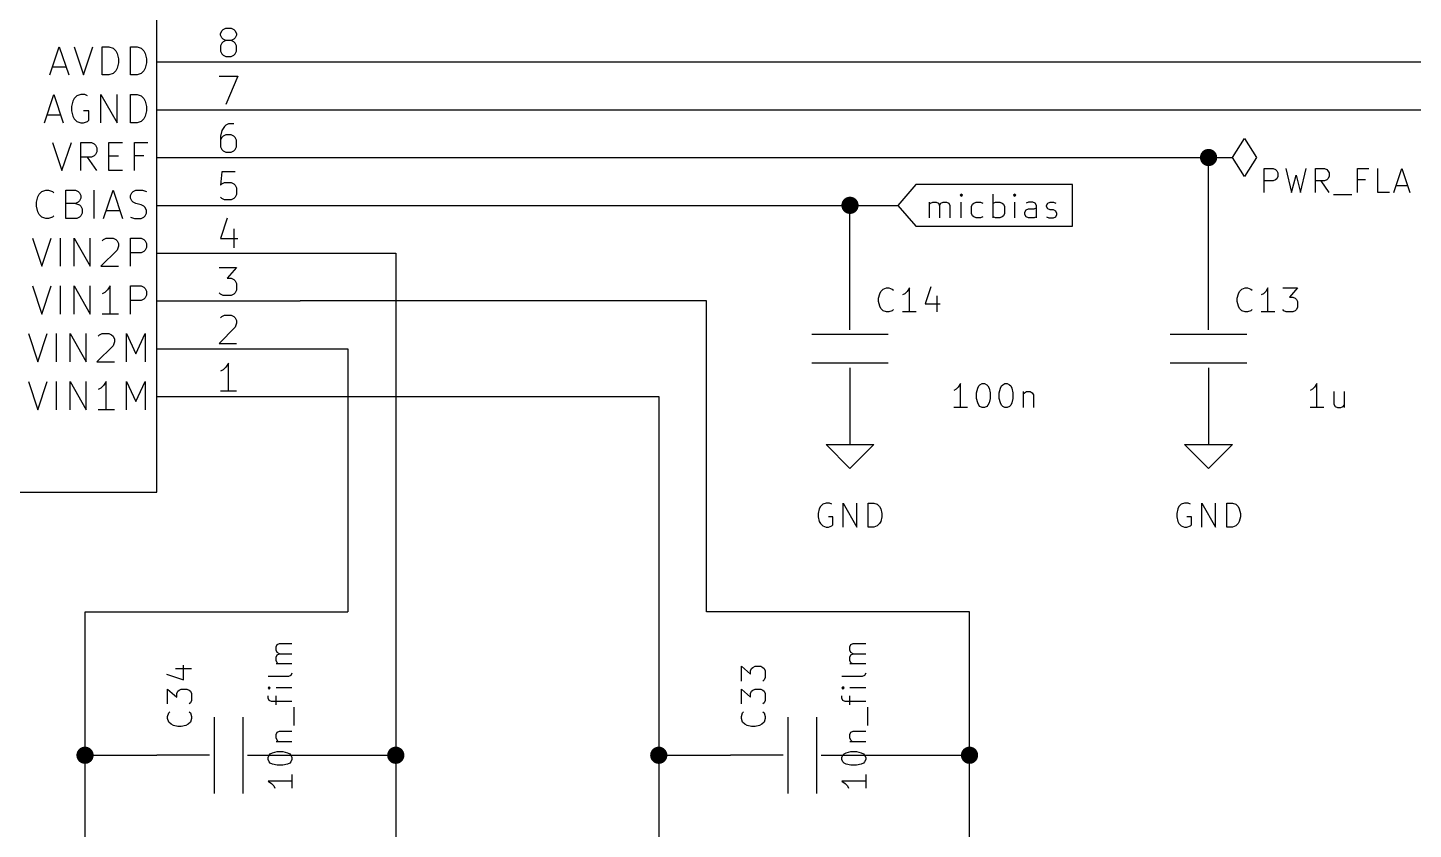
# Model space of a CAD drawing. Header units: millimetres. Extents: x 10 to 287, y -200 to -10.
# Drawn here: x 139.2 to 212.8, y -108.1 to -65.5 of the extents above; entities that cross this region are included whole.
import ezdxf

# ---------------------------------------------------------------- set-up
doc = ezdxf.new("R2010")
doc.units = ezdxf.units.MM
for name, color, linetype in [('GREENSIXTYFIVE', 129, 'CONTINUOUS'), ('LIGHTGREEN', 92, 'CONTINUOUS'), ('LIGHTRED', 12, 'CONTINUOUS'), ('RED', 14, 'CONTINUOUS')]:
    doc.layers.add(name, color=color, linetype=linetype)

msp = doc.modelspace()

# ---------------------------------------------------------------- linework, layer by layer
at = {"layer": 'GREENSIXTYFIVE', "linetype": 'CONTINUOUS'}
for p, q in [((140.3725, -68.0033), (140.872, -66.5047)), ((140.872, -66.5047), (141.3715, -68.0033)), ((141.657, -66.5047), (142.1565, -68.0033)), ((142.1565, -68.0033), (142.656, -66.5047)), ((143.1556, -68.0033), (143.1556, -66.5047)), ((143.1556, -66.5047), (143.5124, -66.5047)), ((143.5124, -66.5047), (143.7265, -66.5761)), ((143.7265, -66.5761), (143.8692, -66.7188)), ((143.8692, -66.7188), (143.9405, -66.8615)), ((143.9405, -66.8615), (144.0119, -67.147)), ((144.6542, -68.0033), (144.6542, -66.5047)), ((144.6542, -66.5047), (145.011, -66.5047)), ((145.011, -66.5047), (145.2251, -66.5761)), ((145.2251, -66.5761), (145.3678, -66.7188)), ((145.3678, -66.7188), (145.4391, -66.8615)), ((145.4391, -66.8615), (145.5105, -67.147)), ((140.5152, -67.5751), (141.2288, -67.5751)), ((143.9405, -67.6465), (143.8692, -67.7892)), ((144.0119, -67.3611), (143.9405, -67.6465)), ((144.0119, -67.147), (144.0119, -67.3611)), ((145.4391, -67.6465), (145.3678, -67.7892)), ((145.5105, -67.3611), (145.4391, -67.6465)), ((145.5105, -67.147), (145.5105, -67.3611)), ((143.5124, -68.0033), (143.1556, -68.0033)), ((143.7265, -67.932), (143.5124, -68.0033)), ((143.8692, -67.7892), (143.7265, -67.932)), ((145.011, -68.0033), (144.6542, -68.0033)), ((145.2251, -67.932), (145.011, -68.0033)), ((145.3678, -67.7892), (145.2251, -67.932)), ((140.087, -70.5433), (140.5865, -69.0447)), ((140.5865, -69.0447), (141.086, -70.5433)), ((141.7996, -69.1161), (141.6569, -69.2588)), ((142.0137, -69.0447), (141.7996, -69.1161)), ((142.2278, -69.0447), (142.0137, -69.0447)), ((142.3705, -69.1161), (142.2278, -69.0447)), ((143.0842, -70.5433), (143.0842, -69.0447)), ((143.0842, -69.0447), (143.9405, -70.5433)), ((143.9405, -70.5433), (143.9405, -69.0447)), ((144.6542, -70.5433), (144.6542, -69.0447)), ((144.6542, -69.0447), (145.011, -69.0447)), ((145.011, -69.0447), (145.2251, -69.1161)), ((145.2251, -69.1161), (145.3678, -69.2588)), ((141.5856, -69.4015), (141.5142, -69.687)), ((141.5142, -69.687), (141.5142, -69.9011)), ((141.5142, -69.9011), (141.5856, -70.1865)), ((141.6569, -69.2588), (141.5856, -69.4015)), ((142.4419, -69.9011), (142.1565, -69.9011)), ((142.4419, -70.4006), (142.4419, -69.9011)), ((145.3678, -69.2588), (145.4391, -69.4015)), ((145.4391, -69.4015), (145.5105, -69.687)), ((145.5105, -69.9011), (145.4391, -70.1865)), ((145.5105, -69.687), (145.5105, -69.9011)), ((140.2297, -70.1151), (140.9433, -70.1151)), ((141.5856, -70.1865), (141.6569, -70.3292)), ((141.6569, -70.3292), (141.7996, -70.472)), ((141.7996, -70.472), (142.0137, -70.5433)), ((142.0137, -70.5433), (142.1565, -70.5433)), ((142.1565, -70.5433), (142.3705, -70.472)), ((142.3705, -70.472), (142.4419, -70.4006)), ((145.011, -70.5433), (144.6542, -70.5433)), ((145.2251, -70.472), (145.011, -70.5433)), ((145.3678, -70.3292), (145.2251, -70.472)), ((145.4391, -70.1865), (145.3678, -70.3292)), ((140.5152, -71.5847), (141.0147, -73.0833)), ((141.0147, -73.0833), (141.5142, -71.5847)), ((142.0138, -73.0833), (142.0138, -71.5847)), ((142.0138, -71.5847), (142.5847, -71.5847)), ((142.5847, -71.5847), (142.7274, -71.6561)), ((142.7274, -71.6561), (142.7987, -71.7274)), ((142.7987, -71.7274), (142.8701, -71.8702)), ((142.8701, -72.0842), (142.7987, -72.227)), ((142.8701, -71.8702), (142.8701, -72.0842)), ((143.5124, -73.0833), (143.5124, -71.5847)), ((143.5124, -71.5847), (144.226, -71.5847)), ((144.8683, -73.0833), (144.8683, -71.5847)), ((144.8683, -71.5847), (145.5819, -71.5847)), ((142.5847, -72.3697), (142.0138, -72.3697)), ((142.8701, -73.0833), (142.3706, -72.3697)), ((142.7274, -72.2983), (142.5847, -72.3697)), ((142.7987, -72.227), (142.7274, -72.2983)), ((143.5124, -72.2983), (144.0119, -72.2983)), ((145.3678, -72.2983), (144.8683, -72.2983)), ((144.226, -73.0833), (143.5124, -73.0833)), ((204.8835, -74.2392), (204.8835, -72.9692)), ((204.8835, -72.9692), (205.3673, -72.9692)), ((205.3673, -72.9692), (205.4883, -73.0297)), ((205.4883, -73.574), (205.3673, -73.6345)), ((205.4883, -73.0297), (205.5488, -73.0902)), ((205.5488, -73.5135), (205.4883, -73.574)), ((205.5488, -73.0902), (205.6092, -73.2111)), ((205.6092, -73.3926), (205.5488, -73.5135)), ((205.6092, -73.2111), (205.6092, -73.3926)), ((206.0326, -72.9692), (206.335, -74.2392)), ((206.335, -74.2392), (206.5769, -73.3321)), ((206.5769, -73.3321), (206.8188, -74.2392)), ((206.8188, -74.2392), (207.1212, -72.9692)), ((207.6049, -74.2392), (207.6049, -72.9692)), ((207.6049, -72.9692), (208.0887, -72.9692)), ((208.0887, -72.9692), (208.2097, -73.0297)), ((208.2097, -73.574), (208.0887, -73.6345)), ((208.2097, -73.0297), (208.2702, -73.0902)), ((208.2702, -73.5135), (208.2097, -73.574)), ((208.2702, -73.0902), (208.3306, -73.2111)), ((208.3306, -73.3926), (208.2702, -73.5135)), ((208.3306, -73.2111), (208.3306, -73.3926)), ((209.8425, -74.2392), (209.8425, -72.9692)), ((209.8425, -72.9692), (210.4473, -72.9692)), ((210.2659, -73.574), (209.8425, -73.574)), ((210.9311, -74.2392), (210.9311, -72.9692)), ((211.7778, -74.2392), (212.2011, -72.9692)), ((212.2011, -72.9692), (212.6245, -74.2392)), ((139.7303, -74.4815), (139.8016, -74.3388)), ((139.8016, -74.3388), (139.9443, -74.1961)), ((139.9443, -74.1961), (140.1584, -74.1247)), ((140.1584, -74.1247), (140.3012, -74.1247)), ((140.3012, -74.1247), (140.5152, -74.1961)), ((140.5152, -74.1961), (140.5866, -74.2674)), ((141.2289, -75.6233), (141.2289, -74.1247)), ((141.2289, -74.1247), (141.7284, -74.1247)), ((141.7284, -74.1247), (141.8711, -74.1961)), ((141.8711, -74.1961), (141.9425, -74.2674)), ((141.9425, -74.2674), (142.0138, -74.4102)), ((142.7275, -75.6233), (142.7275, -74.1247)), ((143.227, -75.6233), (143.7265, -74.1247)), ((143.7265, -74.1247), (144.226, -75.6233)), ((144.6542, -74.4102), (144.7256, -74.2674)), ((144.7256, -74.2674), (144.7969, -74.1961)), ((144.7969, -74.1961), (144.9396, -74.1247)), ((144.9396, -74.1247), (145.2965, -74.1247)), ((145.2965, -74.1247), (145.5105, -74.1961)), ((205.3673, -73.6345), (204.8835, -73.6345)), ((208.0887, -73.6345), (207.6049, -73.6345)), ((208.3306, -74.2392), (207.9073, -73.6345)), ((211.5359, -74.2392), (210.9311, -74.2392)), ((211.8988, -73.8764), (212.5035, -73.8764)), ((139.6589, -74.767), (139.7303, -74.4815)), ((139.6589, -74.9811), (139.6589, -74.767)), ((139.7303, -75.2665), (139.6589, -74.9811)), ((141.7284, -74.8383), (141.2289, -74.8383)), ((141.8711, -74.767), (141.7284, -74.8383)), ((141.7284, -74.8383), (141.9425, -74.9097)), ((141.9425, -74.6956), (141.8711, -74.767)), ((142.0138, -74.5529), (141.9425, -74.6956)), ((141.9425, -74.9097), (142.0138, -74.9811)), ((142.0138, -74.4102), (142.0138, -74.5529)), ((142.0138, -74.9811), (142.0852, -75.1238)), ((144.6542, -74.5529), (144.6542, -74.4102)), ((144.7256, -74.6956), (144.6542, -74.5529)), ((144.7969, -74.767), (144.7256, -74.6956)), ((144.9396, -74.8383), (144.7969, -74.767)), ((145.2251, -74.9097), (144.9396, -74.8383)), ((145.3678, -74.9811), (145.2251, -74.9097)), ((145.4392, -75.0524), (145.3678, -74.9811)), ((145.5105, -75.1951), (145.4392, -75.0524)), ((208.5726, -74.3602), (209.5402, -74.3602)), ((139.8016, -75.4092), (139.7303, -75.2665)), ((139.9443, -75.552), (139.8016, -75.4092)), ((140.1584, -75.6233), (139.9443, -75.552)), ((140.3012, -75.6233), (140.1584, -75.6233)), ((140.5152, -75.552), (140.3012, -75.6233)), ((140.5866, -75.4806), (140.5152, -75.552)), ((141.7998, -75.6233), (141.2289, -75.6233)), ((141.9425, -75.552), (141.7998, -75.6233)), ((142.0138, -75.4806), (141.9425, -75.552)), ((142.0852, -75.3379), (142.0138, -75.4806)), ((142.0852, -75.1238), (142.0852, -75.3379)), ((143.3697, -75.1951), (144.0833, -75.1951)), ((144.6542, -75.552), (144.8683, -75.6233)), ((144.8683, -75.6233), (145.2251, -75.6233)), ((145.2251, -75.6233), (145.3678, -75.552)), ((145.3678, -75.552), (145.4392, -75.4806)), ((145.4392, -75.4806), (145.5105, -75.3379)), ((145.5105, -75.3379), (145.5105, -75.1951)), ((139.4448, -76.6647), (139.9443, -78.1633)), ((139.9443, -78.1633), (140.4438, -76.6647)), ((140.9434, -78.1633), (140.9434, -76.6647)), ((141.657, -78.1633), (141.657, -76.6647)), ((141.657, -76.6647), (142.5133, -78.1633)), ((142.5133, -78.1633), (142.5133, -76.6647)), ((143.1556, -76.8074), (143.227, -76.7361)), ((143.227, -76.7361), (143.3697, -76.6647)), ((143.3697, -76.6647), (143.7265, -76.6647)), ((143.7265, -76.6647), (143.8692, -76.7361)), ((143.8692, -76.7361), (143.9406, -76.8074)), ((143.9406, -76.8074), (144.0119, -76.9502)), ((144.0119, -77.0929), (143.9406, -77.307)), ((144.0119, -76.9502), (144.0119, -77.0929)), ((144.6542, -78.1633), (144.6542, -76.6647)), ((144.6542, -76.6647), (145.2251, -76.6647)), ((145.2251, -76.6647), (145.3678, -76.7361)), ((145.3678, -76.7361), (145.4391, -76.8074)), ((145.4391, -76.8074), (145.5105, -76.9502)), ((145.5105, -77.1642), (145.4391, -77.307)), ((145.5105, -76.9502), (145.5105, -77.1642)), ((143.9406, -77.307), (143.0842, -78.1633)), ((145.2251, -77.4497), (144.6542, -77.4497)), ((145.3678, -77.3783), (145.2251, -77.4497)), ((145.4391, -77.307), (145.3678, -77.3783)), ((143.0842, -78.1633), (144.0119, -78.1633)), ((139.4448, -79.2047), (139.9443, -80.7033)), ((139.9443, -80.7033), (140.4438, -79.2047)), ((140.9434, -80.7033), (140.9434, -79.2047)), ((141.657, -80.7033), (141.657, -79.2047)), ((141.657, -79.2047), (142.5133, -80.7033)), ((142.5133, -80.7033), (142.5133, -79.2047)), ((143.441, -79.4188), (143.2983, -79.5615)), ((143.5838, -79.2047), (143.441, -79.4188)), ((143.5838, -80.7033), (143.5838, -79.2047)), ((144.6542, -80.7033), (144.6542, -79.2047)), ((144.6542, -79.2047), (145.2251, -79.2047)), ((145.2251, -79.2047), (145.3678, -79.2761)), ((145.3678, -79.2761), (145.4391, -79.3474)), ((145.4391, -79.3474), (145.5105, -79.4902)), ((145.5105, -79.4902), (145.5105, -79.7042)), ((184.5226, -79.5006), (184.6436, -79.3796)), ((184.5226, -79.5006), (184.6436, -79.3796)), ((184.6436, -79.3796), (184.825, -79.3191)), ((184.6436, -79.3796), (184.825, -79.3191)), ((184.825, -79.3191), (184.9459, -79.3191)), ((184.825, -79.3191), (184.9459, -79.3191)), ((184.9459, -79.3191), (185.1274, -79.3796)), ((184.9459, -79.3191), (185.1274, -79.3796)), ((185.1274, -79.3796), (185.1878, -79.4401)), ((185.1274, -79.3796), (185.1878, -79.4401)), ((186.0345, -79.3191), (185.9136, -79.5006)), ((186.0345, -79.3191), (185.9136, -79.5006)), ((186.0345, -80.5891), (186.0345, -79.3191)), ((186.0345, -80.5891), (186.0345, -79.3191)), ((187.1835, -79.2587), (186.8812, -80.1658)), ((187.1835, -79.2587), (186.8812, -80.1658)), ((203.5726, -79.5006), (203.6936, -79.3796)), ((203.5726, -79.5006), (203.6936, -79.3796)), ((203.6936, -79.3796), (203.875, -79.3191)), ((203.6936, -79.3796), (203.875, -79.3191)), ((203.875, -79.3191), (203.9959, -79.3191)), ((203.875, -79.3191), (203.9959, -79.3191)), ((203.9959, -79.3191), (204.1774, -79.3796)), ((203.9959, -79.3191), (204.1774, -79.3796)), ((204.1774, -79.3796), (204.2378, -79.4401)), ((204.1774, -79.3796), (204.2378, -79.4401)), ((205.0845, -79.3191), (204.9636, -79.5006)), ((205.0845, -79.3191), (204.9636, -79.5006)), ((205.0845, -80.5891), (205.0845, -79.3191)), ((205.0845, -80.5891), (205.0845, -79.3191)), ((205.8707, -79.3191), (206.6569, -79.3191)), ((205.8707, -79.3191), (206.6569, -79.3191)), ((206.6569, -79.3191), (206.2335, -79.8029)), ((206.6569, -79.3191), (206.2335, -79.8029)), ((143.2983, -79.5615), (143.1556, -79.6329)), ((145.2251, -79.9897), (144.6542, -79.9897)), ((145.3678, -79.9183), (145.2251, -79.9897)), ((145.4391, -79.847), (145.3678, -79.9183)), ((145.5105, -79.7042), (145.4391, -79.847)), ((184.4017, -79.8634), (184.4621, -79.6215)), ((184.4017, -79.8634), (184.4621, -79.6215)), ((184.4017, -80.0448), (184.4017, -79.8634)), ((184.4017, -80.0448), (184.4017, -79.8634)), ((184.4621, -80.2867), (184.4017, -80.0448)), ((184.4621, -80.2867), (184.4017, -80.0448)), ((184.4621, -79.6215), (184.5226, -79.5006)), ((184.4621, -79.6215), (184.5226, -79.5006)), ((185.7926, -79.6215), (185.6717, -79.682)), ((185.7926, -79.6215), (185.6717, -79.682)), ((185.9136, -79.5006), (185.7926, -79.6215)), ((185.9136, -79.5006), (185.7926, -79.6215)), ((186.8812, -80.1658), (187.6673, -80.1658)), ((186.8812, -80.1658), (187.6673, -80.1658)), ((187.4859, -79.7425), (187.4859, -80.5891)), ((187.4859, -79.7425), (187.4859, -80.5891)), ((203.4517, -79.8634), (203.5121, -79.6215)), ((203.4517, -79.8634), (203.5121, -79.6215)), ((203.4517, -80.0448), (203.4517, -79.8634)), ((203.4517, -80.0448), (203.4517, -79.8634)), ((203.5121, -80.2867), (203.4517, -80.0448)), ((203.5121, -80.2867), (203.4517, -80.0448)), ((203.5121, -79.6215), (203.5726, -79.5006)), ((203.5121, -79.6215), (203.5726, -79.5006)), ((204.8426, -79.6215), (204.7217, -79.682)), ((204.8426, -79.6215), (204.7217, -79.682)), ((204.9636, -79.5006), (204.8426, -79.6215)), ((204.9636, -79.5006), (204.8426, -79.6215)), ((206.2335, -79.8029), (206.415, -79.8029)), ((206.2335, -79.8029), (206.415, -79.8029)), ((206.415, -79.8029), (206.5359, -79.8634)), ((206.415, -79.8029), (206.5359, -79.8634)), ((206.5359, -79.8634), (206.5964, -79.9239)), ((206.5359, -79.8634), (206.5964, -79.9239)), ((206.5964, -79.9239), (206.6569, -80.0448)), ((206.5964, -79.9239), (206.6569, -80.0448)), ((206.6569, -80.0448), (206.6569, -80.3472)), ((206.6569, -80.0448), (206.6569, -80.3472)), ((144.0119, -80.7033), (143.1556, -80.7033)), ((184.5226, -80.4077), (184.4621, -80.2867)), ((184.5226, -80.4077), (184.4621, -80.2867)), ((184.6436, -80.5287), (184.5226, -80.4077)), ((184.6436, -80.5287), (184.5226, -80.4077)), ((184.825, -80.5891), (184.6436, -80.5287)), ((184.825, -80.5891), (184.6436, -80.5287)), ((184.9459, -80.5891), (184.825, -80.5891)), ((184.9459, -80.5891), (184.825, -80.5891)), ((185.1274, -80.5287), (184.9459, -80.5891)), ((185.1274, -80.5287), (184.9459, -80.5891)), ((185.1878, -80.4682), (185.1274, -80.5287)), ((185.1878, -80.4682), (185.1274, -80.5287)), ((186.3974, -80.5891), (185.6717, -80.5891)), ((186.3974, -80.5891), (185.6717, -80.5891)), ((203.5726, -80.4077), (203.5121, -80.2867)), ((203.5726, -80.4077), (203.5121, -80.2867)), ((203.6936, -80.5287), (203.5726, -80.4077)), ((203.6936, -80.5287), (203.5726, -80.4077)), ((203.875, -80.5891), (203.6936, -80.5287)), ((203.875, -80.5891), (203.6936, -80.5287)), ((203.9959, -80.5891), (203.875, -80.5891)), ((203.9959, -80.5891), (203.875, -80.5891)), ((204.1774, -80.5287), (203.9959, -80.5891)), ((204.1774, -80.5287), (203.9959, -80.5891)), ((204.2378, -80.4682), (204.1774, -80.5287)), ((204.2378, -80.4682), (204.1774, -80.5287)), ((205.4474, -80.5891), (204.7217, -80.5891)), ((205.4474, -80.5891), (204.7217, -80.5891)), ((205.9312, -80.5287), (205.8707, -80.4682)), ((205.9312, -80.5287), (205.8707, -80.4682)), ((206.0521, -80.5891), (205.9312, -80.5287)), ((206.0521, -80.5891), (205.9312, -80.5287)), ((206.415, -80.5891), (206.0521, -80.5891)), ((206.415, -80.5891), (206.0521, -80.5891)), ((206.5359, -80.5287), (206.415, -80.5891)), ((206.5359, -80.5287), (206.415, -80.5891)), ((206.5964, -80.4682), (206.5359, -80.5287)), ((206.5964, -80.4682), (206.5359, -80.5287)), ((206.6569, -80.3472), (206.5964, -80.4682)), ((206.6569, -80.3472), (206.5964, -80.4682)), ((139.2307, -81.7447), (139.7302, -83.2433)), ((139.7302, -83.2433), (140.2297, -81.7447)), ((140.7293, -83.2433), (140.7293, -81.7447)), ((141.4429, -83.2433), (141.4429, -81.7447)), ((141.4429, -81.7447), (142.2992, -83.2433)), ((142.2992, -83.2433), (142.2992, -81.7447)), ((143.7265, -82.387), (142.8701, -83.2433)), ((142.9415, -81.8874), (143.0129, -81.8161)), ((143.0129, -81.8161), (143.1556, -81.7447)), ((143.1556, -81.7447), (143.5124, -81.7447)), ((143.5124, -81.7447), (143.6551, -81.8161)), ((143.6551, -81.8161), (143.7265, -81.8874)), ((143.7265, -81.8874), (143.7978, -82.0302)), ((143.7978, -82.1729), (143.7265, -82.387)), ((143.7978, -82.0302), (143.7978, -82.1729)), ((144.4401, -83.2433), (144.4401, -81.7447)), ((144.4401, -81.7447), (144.9396, -82.8151)), ((144.9396, -82.8151), (145.4391, -81.7447)), ((145.4391, -81.7447), (145.4391, -83.2433)), ((142.8701, -83.2433), (143.7978, -83.2433)), ((139.2307, -84.2847), (139.7302, -85.7833)), ((139.7302, -85.7833), (140.2297, -84.2847)), ((140.7293, -85.7833), (140.7293, -84.2847)), ((141.4429, -85.7833), (141.4429, -84.2847)), ((141.4429, -84.2847), (142.2992, -85.7833)), ((142.2992, -85.7833), (142.2992, -84.2847)), ((143.0842, -84.6415), (142.9415, -84.7129)), ((143.2269, -84.4988), (143.0842, -84.6415)), ((143.3697, -84.2847), (143.2269, -84.4988)), ((143.3697, -85.7833), (143.3697, -84.2847)), ((144.4401, -85.7833), (144.4401, -84.2847)), ((144.4401, -84.2847), (144.9396, -85.3551)), ((144.9396, -85.3551), (145.4391, -84.2847)), ((145.4391, -84.2847), (145.4391, -85.7833)), ((188.6351, -84.5806), (188.5141, -84.7015)), ((188.6351, -84.5806), (188.5141, -84.7015)), ((188.756, -84.3991), (188.6351, -84.5806)), ((188.756, -84.3991), (188.6351, -84.5806)), ((188.756, -85.6691), (188.756, -84.3991)), ((188.756, -85.6691), (188.756, -84.3991)), ((189.6027, -84.8829), (189.6631, -84.641)), ((189.6027, -84.8829), (189.6631, -84.641)), ((189.6631, -84.641), (189.7236, -84.5201)), ((189.6631, -84.641), (189.7236, -84.5201)), ((189.7236, -84.5201), (189.7841, -84.4596)), ((189.7236, -84.5201), (189.7841, -84.4596)), ((189.7841, -84.4596), (189.905, -84.3991)), ((189.7841, -84.4596), (189.905, -84.3991)), ((189.905, -84.3991), (190.026, -84.3991)), ((189.905, -84.3991), (190.026, -84.3991)), ((190.026, -84.3991), (190.1469, -84.4596)), ((190.026, -84.3991), (190.1469, -84.4596)), ((190.1469, -84.4596), (190.2074, -84.5201)), ((190.1469, -84.4596), (190.2074, -84.5201)), ((190.2074, -84.5201), (190.2679, -84.641)), ((190.2074, -84.5201), (190.2679, -84.641)), ((190.2679, -84.641), (190.3284, -84.8829)), ((190.2679, -84.641), (190.3284, -84.8829)), ((190.8122, -84.8829), (190.8726, -84.641)), ((190.8122, -84.8829), (190.8726, -84.641)), ((190.8726, -84.641), (190.9331, -84.5201)), ((190.8726, -84.641), (190.9331, -84.5201)), ((190.9331, -84.5201), (190.9936, -84.4596)), ((190.9331, -84.5201), (190.9936, -84.4596)), ((190.9936, -84.4596), (191.1145, -84.3991)), ((190.9936, -84.4596), (191.1145, -84.3991)), ((191.1145, -84.3991), (191.2355, -84.3991)), ((191.1145, -84.3991), (191.2355, -84.3991)), ((191.2355, -84.3991), (191.3564, -84.4596)), ((191.2355, -84.3991), (191.3564, -84.4596)), ((191.3564, -84.4596), (191.4169, -84.5201)), ((191.3564, -84.4596), (191.4169, -84.5201)), ((191.4169, -84.5201), (191.4774, -84.641)), ((191.4169, -84.5201), (191.4774, -84.641)), ((191.4774, -84.641), (191.5379, -84.8829)), ((191.4774, -84.641), (191.5379, -84.8829)), ((207.5641, -84.5806), (207.4431, -84.7015)), ((207.5641, -84.5806), (207.4431, -84.7015)), ((207.685, -84.3991), (207.5641, -84.5806)), ((207.685, -84.3991), (207.5641, -84.5806)), ((207.685, -85.6691), (207.685, -84.3991)), ((207.685, -85.6691), (207.685, -84.3991)), ((188.5141, -84.7015), (188.3932, -84.762)), ((188.5141, -84.7015), (188.3932, -84.762)), ((189.6027, -85.1853), (189.6027, -84.8829)), ((189.6027, -85.1853), (189.6027, -84.8829)), ((189.6631, -85.4272), (189.6027, -85.1853)), ((189.6631, -85.4272), (189.6027, -85.1853)), ((190.3284, -85.1853), (190.2679, -85.4272)), ((190.3284, -85.1853), (190.2679, -85.4272)), ((190.3284, -84.8829), (190.3284, -85.1853)), ((190.3284, -84.8829), (190.3284, -85.1853)), ((190.8122, -85.1853), (190.8122, -84.8829)), ((190.8122, -85.1853), (190.8122, -84.8829)), ((190.8726, -85.4272), (190.8122, -85.1853)), ((190.8726, -85.4272), (190.8122, -85.1853)), ((191.5379, -85.1853), (191.4774, -85.4272)), ((191.5379, -85.1853), (191.4774, -85.4272)), ((191.5379, -84.8829), (191.5379, -85.1853)), ((191.5379, -84.8829), (191.5379, -85.1853)), ((192.0821, -84.8225), (192.0821, -85.6691)), ((192.0821, -84.8225), (192.0821, -85.6691)), ((192.0821, -84.9434), (192.1426, -84.8829)), ((192.0821, -84.9434), (192.1426, -84.8829)), ((192.1426, -84.8829), (192.2636, -84.8225)), ((192.1426, -84.8829), (192.2636, -84.8225)), ((192.2636, -84.8225), (192.445, -84.8225)), ((192.2636, -84.8225), (192.445, -84.8225)), ((192.445, -84.8225), (192.5659, -84.8829)), ((192.445, -84.8225), (192.5659, -84.8829)), ((192.5659, -84.8829), (192.6264, -85.0039)), ((192.5659, -84.8829), (192.6264, -85.0039)), ((192.6264, -85.0039), (192.6264, -85.6691)), ((192.6264, -85.0039), (192.6264, -85.6691)), ((207.4431, -84.7015), (207.3222, -84.762)), ((207.4431, -84.7015), (207.3222, -84.762)), ((208.5921, -84.8225), (208.5921, -85.4877)), ((208.5921, -84.8225), (208.5921, -85.4877)), ((209.1364, -84.8225), (209.1364, -85.6691)), ((209.1364, -84.8225), (209.1364, -85.6691)), ((143.7978, -85.7833), (142.9415, -85.7833)), ((189.1189, -85.6691), (188.3932, -85.6691)), ((189.1189, -85.6691), (188.3932, -85.6691)), ((189.7236, -85.5482), (189.6631, -85.4272)), ((189.7236, -85.5482), (189.6631, -85.4272)), ((189.7841, -85.6087), (189.7236, -85.5482)), ((189.7841, -85.6087), (189.7236, -85.5482)), ((189.905, -85.6691), (189.7841, -85.6087)), ((189.905, -85.6691), (189.7841, -85.6087)), ((190.026, -85.6691), (189.905, -85.6691)), ((190.026, -85.6691), (189.905, -85.6691)), ((190.1469, -85.6087), (190.026, -85.6691)), ((190.1469, -85.6087), (190.026, -85.6691)), ((190.2074, -85.5482), (190.1469, -85.6087)), ((190.2074, -85.5482), (190.1469, -85.6087)), ((190.2679, -85.4272), (190.2074, -85.5482)), ((190.2679, -85.4272), (190.2074, -85.5482)), ((190.9331, -85.5482), (190.8726, -85.4272)), ((190.9331, -85.5482), (190.8726, -85.4272)), ((190.9936, -85.6087), (190.9331, -85.5482)), ((190.9936, -85.6087), (190.9331, -85.5482)), ((191.1145, -85.6691), (190.9936, -85.6087)), ((191.1145, -85.6691), (190.9936, -85.6087)), ((191.2355, -85.6691), (191.1145, -85.6691)), ((191.2355, -85.6691), (191.1145, -85.6691)), ((191.3564, -85.6087), (191.2355, -85.6691)), ((191.3564, -85.6087), (191.2355, -85.6691)), ((191.4169, -85.5482), (191.3564, -85.6087)), ((191.4169, -85.5482), (191.3564, -85.6087)), ((191.4774, -85.4272), (191.4169, -85.5482)), ((191.4774, -85.4272), (191.4169, -85.5482)), ((208.0479, -85.6691), (207.3222, -85.6691)), ((208.0479, -85.6691), (207.3222, -85.6691)), ((208.5921, -85.4877), (208.6526, -85.6087)), ((208.5921, -85.4877), (208.6526, -85.6087)), ((208.6526, -85.6087), (208.7736, -85.6691)), ((208.6526, -85.6087), (208.7736, -85.6691)), ((208.7736, -85.6691), (208.955, -85.6691)), ((208.7736, -85.6691), (208.955, -85.6691)), ((208.955, -85.6691), (209.0759, -85.6087)), ((208.955, -85.6691), (209.0759, -85.6087)), ((209.0759, -85.6087), (209.1364, -85.5482)), ((209.0759, -85.6087), (209.1364, -85.5482)), ((181.2471, -91.0516), (181.1867, -91.2935)), ((181.2471, -91.0516), (181.1867, -91.2935)), ((181.3076, -90.9307), (181.2471, -91.0516)), ((181.3076, -90.9307), (181.2471, -91.0516)), ((181.4286, -90.8097), (181.3076, -90.9307)), ((181.4286, -90.8097), (181.3076, -90.9307)), ((181.61, -90.7492), (181.4286, -90.8097)), ((181.61, -90.7492), (181.4286, -90.8097)), ((181.7914, -90.7492), (181.61, -90.7492)), ((181.7914, -90.7492), (181.61, -90.7492)), ((181.9124, -90.8097), (181.7914, -90.7492)), ((181.9124, -90.8097), (181.7914, -90.7492)), ((182.5171, -92.0192), (182.5171, -90.7492)), ((182.5171, -90.7492), (183.2428, -92.0192)), ((182.5171, -92.0192), (182.5171, -90.7492)), ((182.5171, -90.7492), (183.2428, -92.0192)), ((183.2428, -92.0192), (183.2428, -90.7492)), ((183.2428, -92.0192), (183.2428, -90.7492)), ((183.8476, -92.0192), (183.8476, -90.7492)), ((183.8476, -90.7492), (184.15, -90.7492)), ((183.8476, -92.0192), (183.8476, -90.7492)), ((183.8476, -90.7492), (184.15, -90.7492)), ((184.15, -90.7492), (184.3314, -90.8097)), ((184.15, -90.7492), (184.3314, -90.8097)), ((184.3314, -90.8097), (184.4524, -90.9307)), ((184.3314, -90.8097), (184.4524, -90.9307)), ((184.4524, -90.9307), (184.5129, -91.0516)), ((184.4524, -90.9307), (184.5129, -91.0516)), ((184.5129, -91.0516), (184.5733, -91.2935)), ((184.5129, -91.0516), (184.5733, -91.2935)), ((200.2971, -91.0516), (200.2367, -91.2935)), ((200.2971, -91.0516), (200.2367, -91.2935)), ((200.3576, -90.9307), (200.2971, -91.0516)), ((200.3576, -90.9307), (200.2971, -91.0516)), ((200.4786, -90.8097), (200.3576, -90.9307)), ((200.4786, -90.8097), (200.3576, -90.9307)), ((200.66, -90.7492), (200.4786, -90.8097)), ((200.66, -90.7492), (200.4786, -90.8097)), ((200.8414, -90.7492), (200.66, -90.7492)), ((200.8414, -90.7492), (200.66, -90.7492)), ((200.9624, -90.8097), (200.8414, -90.7492)), ((200.9624, -90.8097), (200.8414, -90.7492)), ((201.5671, -92.0192), (201.5671, -90.7492)), ((201.5671, -90.7492), (202.2928, -92.0192)), ((201.5671, -92.0192), (201.5671, -90.7492)), ((201.5671, -90.7492), (202.2928, -92.0192)), ((202.2928, -92.0192), (202.2928, -90.7492)), ((202.2928, -92.0192), (202.2928, -90.7492)), ((202.8976, -92.0192), (202.8976, -90.7492)), ((202.8976, -90.7492), (203.2, -90.7492)), ((202.8976, -92.0192), (202.8976, -90.7492)), ((202.8976, -90.7492), (203.2, -90.7492)), ((203.2, -90.7492), (203.3814, -90.8097)), ((203.2, -90.7492), (203.3814, -90.8097)), ((203.3814, -90.8097), (203.5024, -90.9307)), ((203.3814, -90.8097), (203.5024, -90.9307)), ((203.5024, -90.9307), (203.5629, -91.0516)), ((203.5024, -90.9307), (203.5629, -91.0516)), ((203.5629, -91.0516), (203.6233, -91.2935)), ((203.5629, -91.0516), (203.6233, -91.2935)), ((181.1867, -91.2935), (181.1867, -91.4749)), ((181.1867, -91.2935), (181.1867, -91.4749)), ((181.1867, -91.4749), (181.2471, -91.7168)), ((181.1867, -91.4749), (181.2471, -91.7168)), ((181.2471, -91.7168), (181.3076, -91.8378)), ((181.2471, -91.7168), (181.3076, -91.8378)), ((181.3076, -91.8378), (181.4286, -91.9588)), ((181.3076, -91.8378), (181.4286, -91.9588)), ((181.4286, -91.9588), (181.61, -92.0192)), ((181.4286, -91.9588), (181.61, -92.0192)), ((181.9728, -91.4749), (181.7309, -91.4749)), ((181.9728, -91.4749), (181.7309, -91.4749)), ((181.7309, -92.0192), (181.9124, -91.9588)), ((181.7309, -92.0192), (181.9124, -91.9588)), ((181.9124, -91.9588), (181.9728, -91.8983)), ((181.9124, -91.9588), (181.9728, -91.8983)), ((181.9728, -91.8983), (181.9728, -91.4749)), ((181.9728, -91.8983), (181.9728, -91.4749)), ((184.3314, -91.9588), (184.15, -92.0192)), ((184.3314, -91.9588), (184.15, -92.0192)), ((184.4524, -91.8378), (184.3314, -91.9588)), ((184.4524, -91.8378), (184.3314, -91.9588)), ((184.5129, -91.7168), (184.4524, -91.8378)), ((184.5129, -91.7168), (184.4524, -91.8378)), ((184.5733, -91.4749), (184.5129, -91.7168)), ((184.5733, -91.4749), (184.5129, -91.7168)), ((184.5733, -91.2935), (184.5733, -91.4749)), ((184.5733, -91.2935), (184.5733, -91.4749)), ((200.2367, -91.2935), (200.2367, -91.4749)), ((200.2367, -91.2935), (200.2367, -91.4749)), ((200.2367, -91.4749), (200.2971, -91.7168)), ((200.2367, -91.4749), (200.2971, -91.7168)), ((200.2971, -91.7168), (200.3576, -91.8378)), ((200.2971, -91.7168), (200.3576, -91.8378)), ((200.3576, -91.8378), (200.4786, -91.9588)), ((200.3576, -91.8378), (200.4786, -91.9588)), ((200.4786, -91.9588), (200.66, -92.0192)), ((200.4786, -91.9588), (200.66, -92.0192)), ((201.0228, -91.4749), (200.7809, -91.4749)), ((201.0228, -91.4749), (200.7809, -91.4749)), ((200.7809, -92.0192), (200.9624, -91.9588)), ((200.7809, -92.0192), (200.9624, -91.9588)), ((200.9624, -91.9588), (201.0228, -91.8983)), ((200.9624, -91.9588), (201.0228, -91.8983)), ((201.0228, -91.8983), (201.0228, -91.4749)), ((201.0228, -91.8983), (201.0228, -91.4749)), ((203.3814, -91.9588), (203.2, -92.0192)), ((203.3814, -91.9588), (203.2, -92.0192)), ((203.5024, -91.8378), (203.3814, -91.9588)), ((203.5024, -91.8378), (203.3814, -91.9588)), ((203.5629, -91.7168), (203.5024, -91.8378)), ((203.5629, -91.7168), (203.5024, -91.8378)), ((203.6233, -91.4749), (203.5629, -91.7168)), ((203.6233, -91.4749), (203.5629, -91.7168)), ((203.6233, -91.2935), (203.6233, -91.4749)), ((203.6233, -91.2935), (203.6233, -91.4749)), ((181.61, -92.0192), (181.7309, -92.0192)), ((181.61, -92.0192), (181.7309, -92.0192)), ((184.15, -92.0192), (183.8476, -92.0192)), ((184.15, -92.0192), (183.8476, -92.0192)), ((200.66, -92.0192), (200.7809, -92.0192)), ((200.66, -92.0192), (200.7809, -92.0192)), ((203.2, -92.0192), (202.8976, -92.0192)), ((203.2, -92.0192), (202.8976, -92.0192)), ((152.3865, -98.3849), (152.4469, -98.264)), ((152.3865, -98.5664), (152.3865, -98.3849)), ((152.4469, -98.6873), (152.3865, -98.5664)), ((152.4469, -98.264), (152.5679, -98.2035)), ((152.5679, -98.2035), (153.2331, -98.2035)), ((182.8665, -98.3849), (182.9269, -98.264)), ((182.8665, -98.5664), (182.8665, -98.3849)), ((182.9269, -98.6873), (182.8665, -98.5664)), ((182.9269, -98.264), (183.0479, -98.2035)), ((183.0479, -98.2035), (183.7131, -98.2035)), ((147.4758, -100.1387), (147.4758, -99.3526)), ((152.3865, -98.9292), (152.4469, -98.8083)), ((152.3865, -99.1106), (152.3865, -98.9292)), ((152.4469, -99.2316), (152.3865, -99.1106)), ((153.2331, -99.2921), (152.3865, -99.2921)), ((152.5679, -98.7478), (152.4469, -98.6873)), ((152.4469, -98.8083), (152.5679, -98.7478)), ((152.5074, -99.2921), (152.4469, -99.2316)), ((152.5679, -98.7478), (153.2331, -98.7478)), ((182.8665, -98.9292), (182.9269, -98.8083)), ((182.8665, -99.1106), (182.8665, -98.9292)), ((182.9269, -99.2316), (182.8665, -99.1106)), ((183.7131, -99.2921), (182.8665, -99.2921)), ((183.0479, -98.7478), (182.9269, -98.6873)), ((182.9269, -98.8083), (183.0479, -98.7478)), ((182.9874, -99.2921), (182.9269, -99.2316)), ((183.0479, -98.7478), (183.7131, -98.7478)), ((146.5687, -99.8364), (147.4758, -100.1387)), ((147.0525, -99.534), (147.8991, -99.534)), ((153.0517, -99.9573), (151.9631, -99.9573)), ((153.1727, -99.8968), (153.0517, -99.9573)), ((153.2331, -99.7758), (153.1727, -99.8968)), ((177.1091, -100.1992), (177.1091, -99.413)), ((177.1091, -99.413), (177.5929, -99.8364)), ((177.5929, -99.6549), (177.6534, -99.534)), ((177.5929, -99.8364), (177.5929, -99.6549)), ((177.6534, -99.534), (177.7139, -99.4735)), ((177.7139, -99.4735), (177.8348, -99.413)), ((177.8348, -99.413), (178.1372, -99.413)), ((178.1372, -99.413), (178.2582, -99.4735)), ((178.2582, -99.4735), (178.3187, -99.534)), ((178.3187, -99.534), (178.3791, -99.6549)), ((178.3791, -100.0178), (178.3187, -100.1387)), ((178.3791, -99.6549), (178.3791, -100.0178)), ((183.5317, -99.9573), (182.4431, -99.9573)), ((183.6527, -99.8968), (183.5317, -99.9573)), ((183.7131, -99.7758), (183.6527, -99.8968)), ((146.6291, -101.4087), (146.6291, -100.6225)), ((146.6291, -100.6225), (147.1129, -101.0459)), ((147.1129, -100.8644), (147.1734, -100.7435)), ((147.1734, -100.7435), (147.2339, -100.683)), ((147.2339, -100.683), (147.3548, -100.6225)), ((147.3548, -100.6225), (147.6572, -100.6225)), ((147.6572, -100.6225), (147.7782, -100.683)), ((147.7782, -100.683), (147.8387, -100.7435)), ((147.8387, -100.7435), (147.8991, -100.8644)), ((152.0236, -100.5016), (151.9631, -100.5621)), ((151.9631, -100.5621), (152.0236, -100.6225)), ((151.9631, -100.5621), (152.0841, -100.5621)), ((152.0841, -100.5621), (152.0236, -100.5016)), ((152.0236, -100.6225), (152.0841, -100.5621)), ((153.2331, -100.5621), (152.3865, -100.5621)), ((177.1091, -101.4087), (177.1091, -100.6225)), ((177.1091, -100.6225), (177.5929, -101.0459)), ((177.5929, -100.8644), (177.6534, -100.7435)), ((177.6534, -100.7435), (177.7139, -100.683)), ((177.7139, -100.683), (177.8348, -100.6225)), ((177.8348, -100.6225), (178.1372, -100.6225)), ((178.1372, -100.6225), (178.2582, -100.683)), ((178.3187, -100.1387), (178.2582, -100.1992)), ((178.2582, -100.683), (178.3187, -100.7435)), ((178.3187, -100.7435), (178.3791, -100.8644)), ((182.5036, -100.5016), (182.4431, -100.5621)), ((182.4431, -100.5621), (182.5036, -100.6225)), ((182.4431, -100.5621), (182.5641, -100.5621)), ((182.5641, -100.5621), (182.5036, -100.5016)), ((182.5036, -100.6225), (182.5641, -100.5621)), ((183.7131, -100.5621), (182.8665, -100.5621)), ((147.1129, -101.0459), (147.1129, -100.8644)), ((147.8387, -101.3482), (147.7782, -101.4087)), ((147.8991, -101.2273), (147.8387, -101.3482)), ((147.8991, -100.8644), (147.8991, -101.2273)), ((151.9631, -101.1063), (151.9631, -100.9854)), ((152.0236, -101.2273), (151.9631, -101.1063)), ((152.1446, -101.2878), (152.0236, -101.2273)), ((153.2331, -101.2878), (152.1446, -101.2878)), ((152.3865, -101.4692), (152.3865, -100.9854)), ((177.5929, -101.0459), (177.5929, -100.8644)), ((178.3187, -101.3482), (178.2582, -101.4087)), ((178.3791, -101.2273), (178.3187, -101.3482)), ((178.3791, -100.8644), (178.3791, -101.2273)), ((182.4431, -101.1063), (182.4431, -100.9854)), ((182.5036, -101.2273), (182.4431, -101.1063)), ((182.6246, -101.2878), (182.5036, -101.2273)), ((183.7131, -101.2878), (182.6246, -101.2878)), ((182.8665, -101.4692), (182.8665, -100.9854)), ((146.6291, -102.074), (146.6896, -101.8925)), ((146.6291, -102.1949), (146.6291, -102.074)), ((146.6896, -102.3763), (146.6291, -102.1949)), ((146.6896, -101.8925), (146.7501, -101.8321)), ((147.7782, -101.8321), (147.8387, -101.8925)), ((147.8387, -101.8925), (147.8991, -102.074)), ((147.8991, -102.1949), (147.8387, -102.3763)), ((147.8991, -102.074), (147.8991, -102.1949)), ((153.3541, -102.5578), (153.3541, -101.5901)), ((177.1091, -102.074), (177.1696, -101.8925)), ((177.1091, -102.1949), (177.1091, -102.074)), ((177.1696, -102.3763), (177.1091, -102.1949)), ((177.1696, -101.8925), (177.2301, -101.8321)), ((178.2582, -101.8321), (178.3187, -101.8925)), ((178.3187, -101.8925), (178.3791, -102.074)), ((178.3791, -102.1949), (178.3187, -102.3763)), ((178.3791, -102.074), (178.3791, -102.1949)), ((183.8341, -102.5578), (183.8341, -101.5901)), ((146.8106, -102.4973), (146.6896, -102.3763)), ((146.9315, -102.5578), (146.8106, -102.4973)), ((147.1734, -102.6182), (146.9315, -102.5578)), ((147.3548, -102.6182), (147.1734, -102.6182)), ((147.5967, -102.5578), (147.3548, -102.6182)), ((147.7177, -102.4973), (147.5967, -102.5578)), ((147.8387, -102.3763), (147.7177, -102.4973)), ((152.3865, -103.0415), (152.4469, -102.9206)), ((152.3865, -103.2229), (152.3865, -103.0415)), ((152.4469, -102.9206), (152.5679, -102.8601)), ((152.5679, -102.8601), (153.2331, -102.8601)), ((177.2906, -102.4973), (177.1696, -102.3763)), ((177.4115, -102.5578), (177.2906, -102.4973)), ((177.6534, -102.6182), (177.4115, -102.5578)), ((177.8348, -102.6182), (177.6534, -102.6182)), ((178.0767, -102.5578), (177.8348, -102.6182)), ((178.1977, -102.4973), (178.0767, -102.5578)), ((178.3187, -102.3763), (178.1977, -102.4973)), ((182.8665, -103.0415), (182.9269, -102.9206)), ((182.8665, -103.2229), (182.8665, -103.0415)), ((182.9269, -102.9206), (183.0479, -102.8601)), ((183.0479, -102.8601), (183.7131, -102.8601)), ((152.4469, -103.3439), (152.3865, -103.2229)), ((152.3865, -103.4044), (153.2331, -103.4044)), ((152.5074, -103.4044), (152.4469, -103.3439)), ((182.9269, -103.3439), (182.8665, -103.2229)), ((182.8665, -103.4044), (183.7131, -103.4044)), ((182.9874, -103.4044), (182.9269, -103.3439)), ((151.9631, -104.251), (152.0236, -104.1301)), ((151.9631, -104.372), (151.9631, -104.251)), ((152.0236, -104.4929), (151.9631, -104.372)), ((152.0236, -104.1301), (152.0841, -104.0696)), ((152.0841, -104.5534), (152.0236, -104.4929)), ((152.0841, -104.0696), (152.205, -104.0091)), ((152.205, -104.0091), (152.4469, -103.9486)), ((152.4469, -103.9486), (152.7493, -103.9486)), ((152.7493, -103.9486), (152.9912, -104.0091)), ((152.9912, -104.0091), (153.1122, -104.0696)), ((153.1122, -104.0696), (153.1727, -104.1301)), ((153.1727, -104.4929), (153.1122, -104.5534)), ((153.1727, -104.1301), (153.2331, -104.251)), ((153.2331, -104.372), (153.1727, -104.4929)), ((153.2331, -104.251), (153.2331, -104.372)), ((182.4431, -104.251), (182.5036, -104.1301)), ((182.4431, -104.372), (182.4431, -104.251)), ((182.5036, -104.4929), (182.4431, -104.372)), ((182.5036, -104.1301), (182.5641, -104.0696)), ((182.5641, -104.5534), (182.5036, -104.4929)), ((182.5641, -104.0696), (182.685, -104.0091)), ((182.685, -104.0091), (182.9269, -103.9486)), ((182.9269, -103.9486), (183.2293, -103.9486)), ((183.2293, -103.9486), (183.4712, -104.0091)), ((183.4712, -104.0091), (183.5922, -104.0696)), ((183.5922, -104.0696), (183.6527, -104.1301)), ((183.6527, -104.4929), (183.5922, -104.5534)), ((183.6527, -104.1301), (183.7131, -104.251)), ((183.7131, -104.372), (183.6527, -104.4929)), ((183.7131, -104.251), (183.7131, -104.372)), ((152.205, -104.6139), (152.0841, -104.5534)), ((152.4469, -104.6743), (152.205, -104.6139)), ((152.7493, -104.6743), (152.4469, -104.6743)), ((152.9912, -104.6139), (152.7493, -104.6743)), ((153.1122, -104.5534), (152.9912, -104.6139)), ((153.2331, -105.1581), (153.2331, -105.8838)), ((182.685, -104.6139), (182.5641, -104.5534)), ((182.9269, -104.6743), (182.685, -104.6139)), ((183.2293, -104.6743), (182.9269, -104.6743)), ((183.4712, -104.6139), (183.2293, -104.6743)), ((183.5922, -104.5534), (183.4712, -104.6139)), ((183.7131, -105.1581), (183.7131, -105.8838)), ((153.2331, -105.521), (151.9631, -105.521)), ((151.9631, -105.521), (152.1446, -105.6419)), ((152.1446, -105.6419), (152.2655, -105.7629)), ((152.2655, -105.7629), (152.326, -105.8838)), ((183.7131, -105.521), (182.4431, -105.521)), ((182.4431, -105.521), (182.6246, -105.6419)), ((182.6246, -105.6419), (182.7455, -105.7629)), ((182.7455, -105.7629), (182.806, -105.8838))]:
    msp.add_line(p, q, dxfattribs=at)
at = {"layer": 'LIGHTGREEN', "linetype": 'CONTINUOUS'}
for p, q in [((153.67, -67.31), (228.6, -67.31)), ((153.67, -69.85), (219.71, -69.85)), ((153.67, -72.39), (201.93, -72.39)), ((201.93, -78.74), (201.93, -72.39)), ((153.67, -74.93), (182.88, -74.93)), ((182.88, -78.74), (182.88, -74.93)), ((182.88, -74.93), (185.42, -74.93)), ((153.67, -77.47), (158.75, -77.47)), ((158.75, -77.47), (158.75, -104.14)), ((175.26, -80.01), (153.67, -80.01)), ((175.26, -96.52), (175.26, -80.01)), ((153.67, -82.55), (156.21, -82.55)), ((156.21, -82.55), (156.21, -96.52)), ((153.67, -85.09), (172.72, -85.09)), ((172.72, -85.09), (172.72, -104.14)), ((142.24, -96.52), (156.21, -96.52)), ((142.24, -104.14), (142.24, -96.52)), ((189.23, -96.52), (175.26, -96.52)), ((189.23, -104.14), (189.23, -96.52)), ((142.24, -104.14), (146.05, -104.14)), ((142.24, -110.49), (142.24, -104.14)), ((153.67, -104.14), (158.75, -104.14)), ((158.75, -104.14), (158.75, -110.49)), ((172.72, -104.14), (176.53, -104.14)), ((172.72, -104.14), (172.72, -110.49)), ((184.15, -104.14), (189.23, -104.14)), ((189.23, -110.49), (189.23, -104.14))]:
    msp.add_line(p, q, dxfattribs=at)
at = {"layer": 'LIGHTGREEN', "const_width": 0.4572}
for points in [[(201.7014, -72.39, 1), (202.1586, -72.39, 1)], [(182.6514, -74.93, 1), (183.1086, -74.93, 1)], [(142.0114, -104.14, 1), (142.4686, -104.14, 1)], [(158.5214, -104.14, 1), (158.9786, -104.14, 1)], [(172.4914, -104.14, 1), (172.9486, -104.14, 1)], [(189.0014, -104.14, 1), (189.4586, -104.14, 1)]]:
    msp.add_lwpolyline(points, format="xyb", close=True, dxfattribs=at)
at = {"layer": 'LIGHTRED', "linetype": 'CONTINUOUS'}
for p, q in [((149.4318, -65.8119), (149.5032, -65.6691)), ((149.4318, -65.8832), (149.4318, -65.8119)), ((149.5032, -66.0259), (149.4318, -65.8832)), ((149.5032, -65.6691), (149.5745, -65.5978)), ((149.5745, -66.0973), (149.5032, -66.0259)), ((149.5745, -66.24), (149.5032, -66.3114)), ((149.5745, -65.5978), (149.7172, -65.5264)), ((149.7172, -66.1687), (149.5745, -66.0973)), ((149.7172, -66.1687), (149.5745, -66.24)), ((149.7172, -65.5264), (150.0027, -65.5264)), ((150.0027, -66.1687), (149.7172, -66.1687)), ((150.0027, -65.5264), (150.1454, -65.5978)), ((150.1454, -66.0973), (150.0027, -66.1687)), ((150.1454, -66.24), (150.0027, -66.1687)), ((150.1454, -65.5978), (150.2168, -65.6691)), ((150.2168, -66.0259), (150.1454, -66.0973)), ((150.2168, -66.3114), (150.1454, -66.24)), ((150.2168, -65.6691), (150.2881, -65.8119)), ((150.2881, -65.8832), (150.2168, -66.0259)), ((150.2881, -65.8119), (150.2881, -65.8832)), ((149.5032, -66.3114), (149.4318, -66.4541)), ((149.4318, -66.4541), (149.4318, -66.7396)), ((149.4318, -66.7396), (149.5032, -66.8823)), ((149.5032, -66.8823), (149.5745, -66.9537)), ((149.5745, -66.9537), (149.7172, -67.025)), ((150.0027, -67.025), (150.1454, -66.9537)), ((150.1454, -66.9537), (150.2168, -66.8823)), ((150.2881, -66.4541), (150.2168, -66.3114)), ((150.2168, -66.8823), (150.2881, -66.7396)), ((150.2881, -66.7396), (150.2881, -66.4541)), ((149.7172, -67.025), (150.0027, -67.025)), ((149.3604, -68.0664), (150.3595, -68.0664)), ((150.3595, -68.0664), (149.7172, -69.565)), ((149.86, -70.6064), (149.7172, -70.6778)), ((150.1454, -70.6064), (149.86, -70.6064)), ((149.5032, -70.9632), (149.4318, -71.2487)), ((149.4318, -71.2487), (149.4318, -71.8196)), ((149.5032, -71.32), (149.4318, -71.4628)), ((149.6459, -70.7491), (149.5032, -70.9632)), ((149.5745, -71.2487), (149.5032, -71.32)), ((149.7172, -71.1773), (149.5745, -71.2487)), ((149.7172, -70.6778), (149.6459, -70.7491)), ((150.0027, -71.1773), (149.7172, -71.1773)), ((150.1454, -71.2487), (150.0027, -71.1773)), ((150.2168, -71.32), (150.1454, -71.2487)), ((150.2881, -71.4628), (150.2168, -71.32)), ((149.4318, -71.8196), (149.5032, -71.9623)), ((149.5032, -71.9623), (149.5745, -72.0337)), ((149.5745, -72.0337), (149.7172, -72.105)), ((149.7172, -72.105), (150.0027, -72.105)), ((150.0027, -72.105), (150.1454, -72.0337)), ((150.1454, -72.0337), (150.2168, -71.9623)), ((150.2168, -71.9623), (150.2881, -71.8196)), ((150.2881, -71.8196), (150.2881, -71.4628)), ((149.5032, -73.1464), (149.4318, -73.86)), ((150.2168, -73.1464), (149.5032, -73.1464)), ((149.4318, -73.86), (149.5032, -73.7887)), ((149.5032, -73.7887), (149.6459, -73.7173)), ((149.6459, -73.7173), (150.0027, -73.7173)), ((150.0027, -73.7173), (150.1454, -73.7887)), ((150.1454, -73.7887), (150.2168, -73.86)), ((150.2168, -73.86), (150.2881, -74.0028)), ((150.2881, -74.0028), (150.2881, -74.3596)), ((149.5032, -74.5737), (149.4318, -74.5023)), ((149.6459, -74.645), (149.5032, -74.5737)), ((150.0027, -74.645), (149.6459, -74.645)), ((150.1454, -74.5737), (150.0027, -74.645)), ((150.2168, -74.5023), (150.1454, -74.5737)), ((150.2881, -74.3596), (150.2168, -74.5023)), ((149.7886, -75.6151), (149.4318, -76.6855)), ((150.1454, -76.1859), (150.1454, -77.185)), ((149.4318, -76.6855), (150.3595, -76.6855)), ((149.3604, -78.2264), (150.2881, -78.2264)), ((150.2881, -78.2264), (149.7886, -78.7973)), ((149.7886, -78.7973), (150.0027, -78.7973)), ((150.0027, -78.7973), (150.1454, -78.8687)), ((150.1454, -78.8687), (150.2168, -78.94)), ((150.2168, -78.94), (150.2881, -79.0828)), ((150.2881, -79.4396), (150.2168, -79.5823)), ((150.2881, -79.0828), (150.2881, -79.4396)), ((149.4318, -79.6537), (149.3604, -79.5823)), ((149.5745, -79.725), (149.4318, -79.6537)), ((150.0027, -79.725), (149.5745, -79.725)), ((150.1454, -79.6537), (150.0027, -79.725)), ((150.2168, -79.5823), (150.1454, -79.6537)), ((149.4318, -80.9091), (149.5032, -80.8378)), ((149.5032, -80.8378), (149.6459, -80.7664)), ((149.6459, -80.7664), (150.0027, -80.7664)), ((150.0027, -80.7664), (150.1454, -80.8378)), ((150.1454, -80.8378), (150.2168, -80.9091)), ((150.2168, -80.9091), (150.2881, -81.0519)), ((150.2168, -81.4087), (149.3604, -82.265)), ((150.2881, -81.1946), (150.2168, -81.4087)), ((150.2881, -81.0519), (150.2881, -81.1946)), ((149.3604, -82.265), (150.2881, -82.265)), ((149.5745, -83.6632), (149.4318, -83.7346)), ((149.7172, -83.5205), (149.5745, -83.6632)), ((149.86, -83.3064), (149.7172, -83.5205)), ((149.86, -84.805), (149.86, -83.3064)), ((150.2881, -84.805), (149.4318, -84.805))]:
    msp.add_line(p, q, dxfattribs=at)
at = {"layer": 'RED', "linetype": 'CONTINUOUS'}
for p, q in [((146.05, -90.17), (146.05, -44.45)), ((146.05, -67.31), (153.67, -67.31)), ((146.05, -69.85), (153.67, -69.85)), ((203.2, -72.39), (203.835, -71.374)), ((203.835, -71.374), (204.47, -72.39)), ((146.05, -72.39), (153.67, -72.39)), ((201.93, -72.39), (203.2, -72.39)), ((203.835, -73.406), (203.2, -72.39)), ((204.47, -72.39), (203.835, -73.406)), ((186.3725, -73.8184), (185.42, -74.93)), ((194.7066, -73.8184), (186.3725, -73.8184)), ((188.79, -74.33), (188.7296, -74.3905)), ((188.8505, -74.3905), (188.79, -74.33)), ((188.79, -74.33), (188.79, -74.451)), ((190.4834, -75.6), (190.4834, -74.33)), ((191.6324, -74.33), (191.572, -74.3905)), ((191.6929, -74.3905), (191.6324, -74.33)), ((191.6324, -74.33), (191.6324, -74.451)), ((194.7066, -74.93), (194.7066, -73.8184)), ((146.05, -74.93), (153.67, -74.93)), ((185.42, -74.93), (186.3725, -76.0416)), ((187.0967, -75.6), (187.0967, -74.7534)), ((187.0967, -74.8743), (187.1572, -74.8138)), ((187.1572, -74.8138), (187.2782, -74.7534)), ((187.2782, -74.7534), (187.4596, -74.7534)), ((187.4596, -74.7534), (187.5805, -74.8138)), ((187.5805, -74.8138), (187.641, -74.9348)), ((187.641, -74.9348), (187.7015, -74.8138)), ((187.641, -74.9348), (187.641, -75.6)), ((187.7015, -74.8138), (187.8224, -74.7534)), ((187.8224, -74.7534), (188.0039, -74.7534)), ((188.0039, -74.7534), (188.1248, -74.8138)), ((188.1248, -74.8138), (188.1853, -74.9348)), ((188.1853, -74.9348), (188.1853, -75.6)), ((188.7296, -74.3905), (188.79, -74.451)), ((188.79, -74.451), (188.8505, -74.3905)), ((188.79, -75.6), (188.79, -74.7534)), ((189.3344, -74.9953), (189.3948, -74.8743)), ((189.3344, -75.3581), (189.3344, -74.9953)), ((189.3948, -74.8743), (189.4553, -74.8138)), ((189.4553, -74.8138), (189.5763, -74.7534)), ((189.5763, -74.7534), (189.8182, -74.7534)), ((189.8182, -74.7534), (189.9391, -74.8138)), ((190.4834, -74.8138), (190.6044, -74.7534)), ((190.6044, -74.7534), (190.8463, -74.7534)), ((190.8463, -74.7534), (190.9672, -74.8138)), ((190.9672, -74.8138), (191.0277, -74.8743)), ((191.0277, -74.8743), (191.0882, -74.9953)), ((191.0882, -74.9953), (191.0882, -75.3581)), ((191.572, -74.3905), (191.6324, -74.451)), ((191.6324, -74.451), (191.6929, -74.3905)), ((191.6324, -75.6), (191.6324, -74.7534)), ((192.3582, -74.7534), (192.2372, -74.8138)), ((192.6001, -74.7534), (192.3582, -74.7534)), ((192.721, -74.8138), (192.6001, -74.7534)), ((192.6606, -75.1162), (192.7815, -75.0557)), ((192.7815, -74.9348), (192.721, -74.8138)), ((192.7815, -75.6), (192.7815, -74.9348)), ((193.3258, -74.9348), (193.3862, -74.8138)), ((193.3258, -74.9953), (193.3258, -74.9348)), ((193.3862, -75.1162), (193.3258, -74.9953)), ((193.3862, -74.8138), (193.5072, -74.7534)), ((193.5072, -74.7534), (193.6886, -74.7534)), ((193.6886, -74.7534), (193.8096, -74.8138)), ((194.7066, -76.0416), (194.7066, -74.93)), ((189.3948, -75.4791), (189.3344, -75.3581)), ((189.4553, -75.5396), (189.3948, -75.4791)), ((189.5763, -75.6), (189.4553, -75.5396)), ((189.8182, -75.6), (189.5763, -75.6)), ((189.9391, -75.5396), (189.8182, -75.6)), ((190.6044, -75.6), (190.4834, -75.5396)), ((190.8463, -75.6), (190.6044, -75.6)), ((190.9672, -75.5396), (190.8463, -75.6)), ((191.0277, -75.4791), (190.9672, -75.5396)), ((191.0882, -75.3581), (191.0277, -75.4791)), ((192.1768, -75.2976), (192.2372, -75.1767)), ((192.1768, -75.4186), (192.1768, -75.2976)), ((192.2372, -75.5396), (192.1768, -75.4186)), ((192.2372, -75.1767), (192.3582, -75.1162)), ((192.3582, -75.6), (192.2372, -75.5396)), ((192.3582, -75.1162), (192.6606, -75.1162)), ((192.6606, -75.6), (192.3582, -75.6)), ((192.7815, -75.5396), (192.6606, -75.6)), ((193.3258, -75.5396), (193.4467, -75.6)), ((193.5072, -75.1767), (193.3862, -75.1162)), ((193.4467, -75.6), (193.6886, -75.6)), ((193.6886, -75.1767), (193.5072, -75.1767)), ((193.8096, -75.2372), (193.6886, -75.1767)), ((193.6886, -75.6), (193.8096, -75.5396)), ((193.87, -75.3581), (193.8096, -75.2372)), ((193.8096, -75.5396), (193.87, -75.4186)), ((193.87, -75.4186), (193.87, -75.3581)), ((186.3725, -76.0416), (194.7066, -76.0416)), ((146.05, -77.47), (153.67, -77.47)), ((182.88, -81.534), (182.88, -78.74)), ((182.88, -81.534), (182.88, -78.74)), ((201.93, -81.534), (201.93, -78.74)), ((201.93, -81.534), (201.93, -78.74)), ((146.05, -80.01), (153.67, -80.01)), ((184.912, -81.788), (180.848, -81.788)), ((203.962, -81.788), (199.898, -81.788)), ((146.05, -82.55), (153.67, -82.55)), ((184.912, -83.312), (180.848, -83.312)), ((182.88, -83.566), (182.88, -86.36)), ((182.88, -83.566), (182.88, -86.36)), ((203.962, -83.312), (199.898, -83.312)), ((201.93, -83.566), (201.93, -86.36)), ((201.93, -83.566), (201.93, -86.36)), ((146.05, -85.09), (153.67, -85.09)), ((182.88, -86.36), (182.88, -87.63)), ((201.93, -86.36), (201.93, -87.63)), ((182.88, -88.9), (181.61, -87.63)), ((181.61, -87.63), (182.88, -87.63)), ((182.88, -87.63), (184.15, -87.63)), ((184.15, -87.63), (182.88, -88.9)), ((201.93, -88.9), (200.66, -87.63)), ((200.66, -87.63), (201.93, -87.63)), ((201.93, -87.63), (203.2, -87.63)), ((203.2, -87.63), (201.93, -88.9)), ((80.01, -90.17), (146.05, -90.17)), ((149.098, -102.108), (149.098, -106.172)), ((150.622, -102.108), (150.622, -106.172)), ((179.578, -102.108), (179.578, -106.172)), ((181.102, -102.108), (181.102, -106.172)), ((148.844, -104.14), (146.05, -104.14)), ((150.876, -104.14), (153.67, -104.14)), ((179.324, -104.14), (176.53, -104.14)), ((181.356, -104.14), (184.15, -104.14))]:
    msp.add_line(p, q, dxfattribs=at)

doc.saveas('drawing.dxf')
